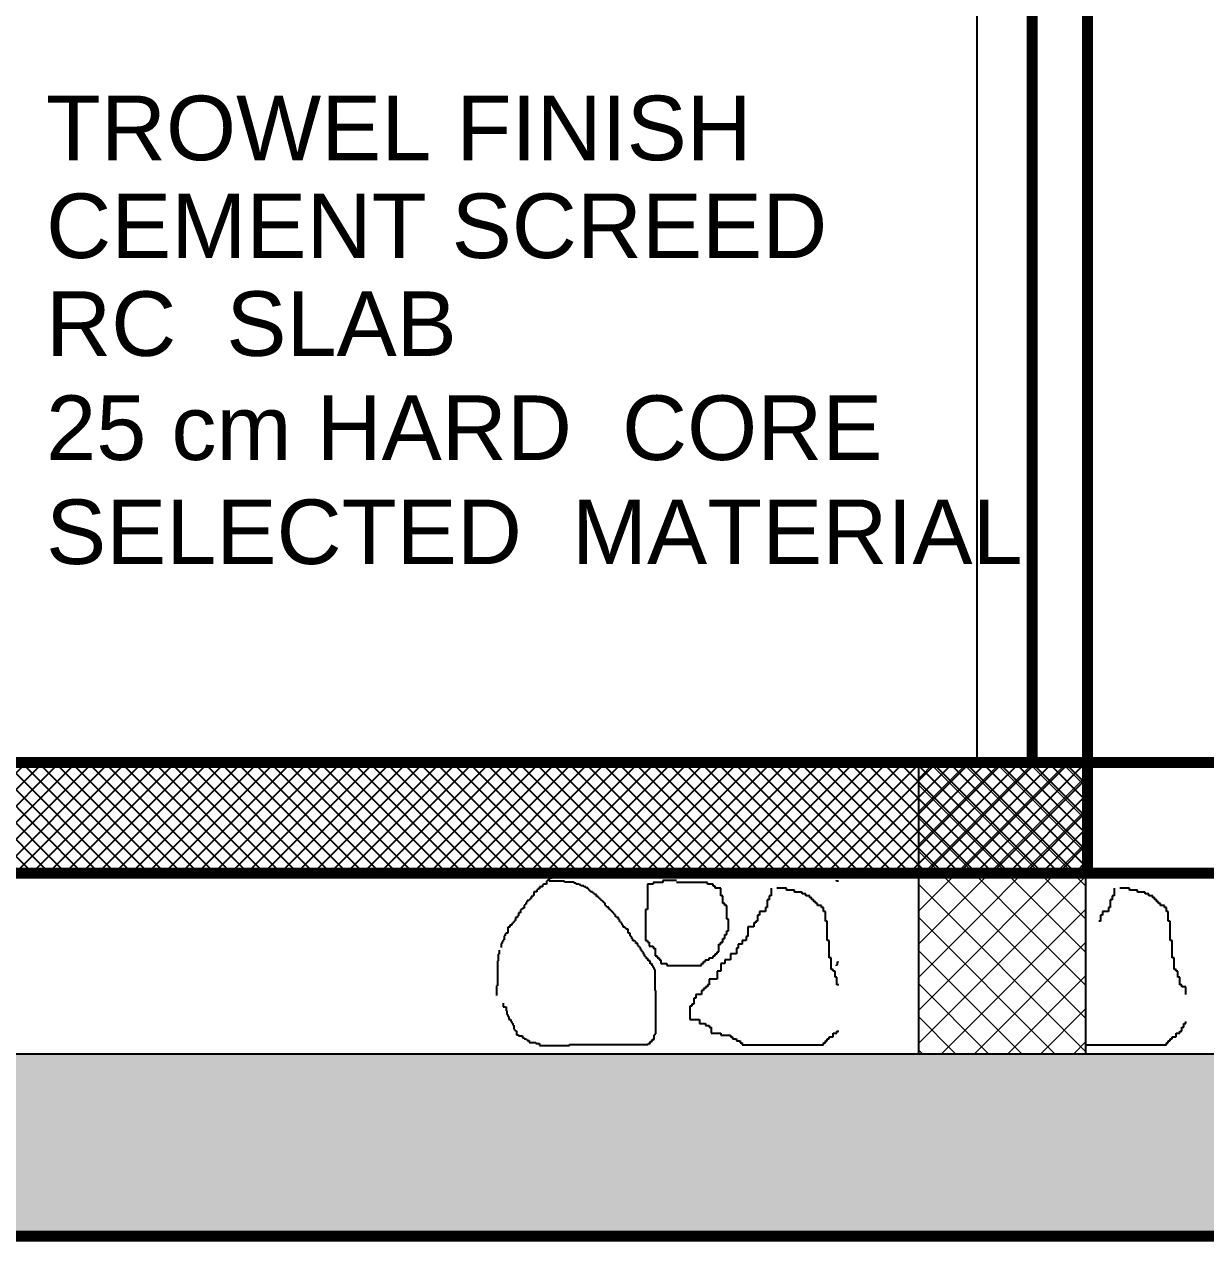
# Model space of a CAD drawing. Extents: x 250879 to 348495, y -51522 to -9360.
# Drawn here: x 283624.6 to 283945, y -30426.9 to -30096.9 of the extents above; entities that cross this region are included whole.
import ezdxf

# ---------------------------------------------------------------- set-up
doc = ezdxf.new("R2010")
doc.units = 0
for name, color, linetype in [('AXIS', 1, 'CONTINUOUS'), ('CURTAIN', 150, 'CONTINUOUS'), ('TEXT', 3, 'CONTINUOUS'), ('WALL', 7, 'CONTINUOUS')]:
    doc.layers.add(name, color=color, linetype=linetype)
doc.layers.add('int fram for glaz& landscap obj.', color=252, linetype='CONTINUOUS', lineweight=15)
doc.layers.add('VIS', color=8, linetype='CONTINUOUS', lineweight=18)
doc.styles.get("Standard").update_dxf_attribs({"font": 'sanss___.ttf', "height": 15})

msp = doc.modelspace()

# ---------------------------------------------------------------- hatches: boundary and pattern name
at = {"layer": 'AXIS'}
h = msp.add_hatch(dxfattribs=at)
h.set_pattern_fill('ANSI37', color=256, style=0)
h.set_pattern_definition([(45, (10887.426, -3880), (-2.24506403, 2.24506403), []), (135, (10887.426, -3880), (-2.24506403, -2.24506403), [])])
h.paths.add_polyline_path([(280918.80191, -30297.00774), (280918.80191, -30327.00774), (283913.00858, -30327.00774), (283913.00858, -30297.00774)])
at = {"layer": 'int fram for glaz& landscap obj.'}
h = msp.add_hatch(dxfattribs=at)
h.set_pattern_fill('EARTH', color=256, scale=4, angle=45, style=0)
h.paths.add_polyline_path([(284335.46469, -29761.00774), (284163.17317, -29761.00774), (284163.17317, -29977.00774), (284284.10631, -29977.00774)])
h.paths.add_polyline_path([(284284.10631, -29977.00774), (284163.17317, -29977.00774), (284163.17317, -30297.00774), (284208.01983, -30297.00774)])
h.paths.add_polyline_path([(284208.01983, -30297.00774), (284163.17317, -30297.00774), (284163.17317, -30375.98063), (284117.727, -30375.98063), (283498.00858, -30375.98063), (283498.00858, -30425.43117), (284177.48456, -30425.43117)])
h.paths.add_polyline_path([(283498.00858, -30375.98063), (283475.2855, -30375.98063), (283098.00858, -30375.98063), (283098.00858, -30425.43117), (283286.94433, -30425.43117), (283498.00858, -30425.43117)])
h.paths.add_polyline_path([(283098.00858, -30375.98063), (282698.00858, -30375.98063), (282698.00858, -30425.43117), (283098.00858, -30425.43117)])
h.paths.add_polyline_path([(282698.00858, -30375.98063), (282675.2855, -30375.98063), (282298.00858, -30375.98063), (282298.00858, -30425.43117), (282421.4708, -30425.43117), (282698.00858, -30425.43117)])
at = {"layer": 'VIS', "ltscale": 0.0001}
h = msp.add_hatch(dxfattribs=at)
h.set_pattern_fill('ANSI37', color=256, scale=2, style=0)
h.set_pattern_definition([(135, (632654.949, -7236.453), (4.49012806, 4.49012806), []), (45, (632654.949, -7236.453), (4.49012806, -4.49012806), [])])
h.paths.add_polyline_path([(283912.57202, -30297.00774), (283867.12585, -30297.00774), (283867.12585, -30375.98063), (283912.57202, -30375.98063)])

# ---------------------------------------------------------------- linework, layer by layer
at = {"layer": 'CURTAIN', "linetype": 'Continuous'}
msp.add_line((283883.00858, -29657.00774), (283883.00858, -30297.00774), dxfattribs=at)
at = {"layer": 'VIS', "ltscale": 0.0001}
msp.add_line((280450.27447, -30297.00774), (284658.39662, -30297.00774), dxfattribs=at)
at = {"layer": 'WALL', "linetype": 'Continuous'}
for p, q in [((283765.17271, -30330.7511), (283764.39066, -30330.7511)), ((283764.39066, -30330.7511), (283764.39066, -30331.27204)), ((283765.43371, -30330.23016), (283765.17271, -30330.23016)), ((283765.17271, -30330.23016), (283765.17271, -30330.7511)), ((283766.21576, -30329.97018), (283765.43371, -30329.97018)), ((283765.43371, -30329.97018), (283765.43371, -30330.23016)), ((283766.47676, -30329.18877), (283766.21576, -30329.18877)), ((283766.21576, -30329.18877), (283766.21576, -30329.97018)), ((283766.99781, -30328.9283), (283766.47676, -30328.9283)), ((283766.47676, -30328.9283), (283766.47676, -30329.18877)), ((283767.77986, -30328.40736), (283766.99781, -30328.40736)), ((283766.99781, -30328.40736), (283766.99781, -30328.9283)), ((283771.16906, -30329.18877), (283766.99781, -30329.18877)), ((283768.30186, -30328.14689), (283767.77986, -30328.14689)), ((283767.77986, -30328.14689), (283767.77986, -30328.40736)), ((283771.16906, -30329.44924), (283771.16906, -30329.18877)), ((283773.77621, -30329.44924), (283771.16906, -30329.44924)), ((283773.77621, -30329.70971), (283773.77621, -30329.44924)), ((283774.29821, -30329.70971), (283773.77621, -30329.70971)), ((283774.29821, -30329.97018), (283774.29821, -30329.70971)), ((283775.08026, -30329.97018), (283774.29821, -30329.97018)), ((283775.08026, -30330.23016), (283775.08026, -30329.97018)), ((283775.60131, -30330.23016), (283775.08026, -30330.23016)), ((283775.60131, -30330.49063), (283775.60131, -30330.23016)), ((283776.38336, -30330.49063), (283775.60131, -30330.49063)), ((283776.38336, -30330.7511), (283776.38336, -30330.49063)), ((283776.90536, -30330.7511), (283776.38336, -30330.7511)), ((283776.90536, -30331.01157), (283776.90536, -30330.7511)), ((283795.18708, -30330.04197), (283793.61243, -30330.04197)), ((283793.61243, -30330.04197), (283793.61243, -30336.85443)), ((283797.80959, -30329.51763), (283795.18708, -30329.51763)), ((283795.18708, -30329.51763), (283795.18708, -30330.04197)), ((283801.48186, -30328.99378), (283797.80959, -30328.99378)), ((283797.80959, -30328.99378), (283797.80959, -30329.51763)), ((283809.87521, -30329.51763), (283801.48186, -30329.51763)), ((283809.87521, -30330.04197), (283809.87521, -30329.51763)), ((283811.44891, -30330.04197), (283809.87521, -30330.04197)), ((283811.44891, -30330.56582), (283811.44891, -30330.04197)), ((283811.97379, -30330.56582), (283811.44891, -30330.56582)), ((283811.97379, -30331.08966), (283811.97379, -30330.56582)), ((283844.89882, -30329.18877), (283844.89882, -30328.9283)), ((283845.41987, -30329.18877), (283844.89882, -30329.18877)), ((283762.04451, -30333.87625), (283761.78351, -30333.87625)), ((283761.78351, -30333.87625), (283761.78351, -30334.13672)), ((283762.56652, -30333.3558), (283762.04451, -30333.3558)), ((283762.04451, -30333.3558), (283762.04451, -30333.87625)), ((283762.82656, -30333.09533), (283762.56652, -30333.09533)), ((283762.56652, -30333.09533), (283762.56652, -30333.3558)), ((283763.60861, -30332.05345), (283762.82656, -30332.05345)), ((283762.82656, -30332.05345), (283762.82656, -30333.09533)), ((283763.86961, -30331.53251), (283763.60861, -30331.53251)), ((283763.60861, -30331.53251), (283763.60861, -30332.05345)), ((283764.39066, -30331.27204), (283763.86961, -30331.27204)), ((283763.86961, -30331.27204), (283763.86961, -30331.53251)), ((283777.42641, -30331.01157), (283776.90536, -30331.01157)), ((283777.42641, -30331.27204), (283777.42641, -30331.01157)), ((283777.68741, -30331.27204), (283777.42641, -30331.27204)), ((283777.68741, -30331.53251), (283777.68741, -30331.27204)), ((283777.94842, -30331.53251), (283777.68741, -30331.53251)), ((283777.94842, -30331.79298), (283777.94842, -30331.53251)), ((283778.20846, -30331.79298), (283777.94842, -30331.79298)), ((283778.20846, -30332.05345), (283778.20846, -30331.79298)), ((283778.73047, -30332.05345), (283778.20846, -30332.05345)), ((283778.73047, -30332.31392), (283778.73047, -30332.05345)), ((283778.99051, -30332.31392), (283778.73047, -30332.31392)), ((283778.99051, -30332.57439), (283778.99051, -30332.31392)), ((283779.25151, -30332.57439), (283778.99051, -30332.57439)), ((283779.25151, -30332.83486), (283779.25151, -30332.57439)), ((283779.77256, -30332.83486), (283779.25151, -30332.83486)), ((283779.77256, -30333.3558), (283779.77256, -30332.83486)), ((283780.29456, -30333.3558), (283779.77256, -30333.3558)), ((283780.29456, -30333.61578), (283780.29456, -30333.3558)), ((283780.55557, -30333.61578), (283780.29456, -30333.61578)), ((283780.55557, -30333.87625), (283780.55557, -30333.61578)), ((283780.81561, -30333.87625), (283780.55557, -30333.87625)), ((283780.81561, -30334.13672), (283780.81561, -30333.87625)), ((283813.54749, -30331.08966), (283811.97379, -30331.08966)), ((283813.54749, -30333.18603), (283813.54749, -30331.08966)), ((283814.07237, -30333.18603), (283813.54749, -30333.18603)), ((283814.07237, -30335.2824), (283814.07237, -30333.18603)), ((283827.18681, -30333.18603), (283826.66288, -30333.18603)), ((283826.66288, -30333.18603), (283826.66288, -30334.23422)), ((283827.18681, -30331.08966), (283827.18681, -30333.18603)), ((283831.38397, -30331.08966), (283828.7605, -30331.08966)), ((283831.38397, -30331.614), (283831.38397, -30331.08966)), ((283833.48255, -30331.614), (283831.38397, -30331.614)), ((283833.48255, -30332.13785), (283833.48255, -30331.614)), ((283835.58112, -30332.13785), (283833.48255, -30332.13785)), ((283835.58112, -30332.66218), (283835.58112, -30332.13785)), ((283836.62993, -30332.66218), (283835.58112, -30332.66218)), ((283836.62993, -30333.18603), (283836.62993, -30332.66218)), ((283837.67874, -30333.18603), (283836.62993, -30333.18603)), ((283837.67874, -30333.70988), (283837.67874, -30333.18603)), ((283838.20363, -30333.70988), (283837.67874, -30333.70988)), ((283838.20363, -30334.23422), (283838.20363, -30333.70988)), ((283920.20872, -30333.18603), (283919.6848, -30333.18603)), ((283919.6848, -30333.18603), (283919.6848, -30334.23422)), ((283920.20872, -30331.08966), (283920.20872, -30333.18603)), ((283924.40588, -30331.08966), (283921.78242, -30331.08966)), ((283924.40588, -30331.614), (283924.40588, -30331.08966)), ((283926.50446, -30331.614), (283924.40588, -30331.614)), ((283926.50446, -30332.13785), (283926.50446, -30331.614)), ((283928.60304, -30332.13785), (283926.50446, -30332.13785)), ((283928.60304, -30332.66218), (283928.60304, -30332.13785)), ((283929.65185, -30332.66218), (283928.60304, -30332.66218)), ((283929.65185, -30333.18603), (283929.65185, -30332.66218)), ((283930.70066, -30333.18603), (283929.65185, -30333.18603)), ((283930.70066, -30333.70988), (283930.70066, -30333.18603)), ((283931.22554, -30333.70988), (283930.70066, -30333.70988)), ((283931.22554, -30334.23422), (283931.22554, -30333.70988)), ((283759.43736, -30337.0014), (283759.17636, -30337.0014)), ((283759.17636, -30337.0014), (283759.17636, -30337.78281)), ((283759.69836, -30336.74142), (283759.43736, -30336.74142)), ((283759.43736, -30336.74142), (283759.43736, -30337.0014)), ((283760.21941, -30336.48095), (283759.69836, -30336.48095)), ((283759.69836, -30336.48095), (283759.69836, -30336.74142)), ((283760.48041, -30335.69954), (283760.21941, -30335.69954)), ((283760.21941, -30335.69954), (283760.21941, -30336.48095)), ((283760.74142, -30335.43907), (283760.48041, -30335.43907)), ((283760.48041, -30335.43907), (283760.48041, -30335.69954)), ((283761.00146, -30334.91813), (283760.74142, -30334.91813)), ((283760.74142, -30334.91813), (283760.74142, -30335.43907)), ((283761.52346, -30334.39719), (283761.00146, -30334.39719)), ((283761.00146, -30334.39719), (283761.00146, -30334.91813)), ((283761.78351, -30334.13672), (283761.52346, -30334.13672)), ((283761.52346, -30334.13672), (283761.52346, -30334.39719)), ((283781.07661, -30334.13672), (283780.81561, -30334.13672)), ((283781.07661, -30334.39719), (283781.07661, -30334.13672)), ((283781.33762, -30334.39719), (283781.07661, -30334.39719)), ((283781.33762, -30334.65766), (283781.33762, -30334.39719)), ((283781.59766, -30334.65766), (283781.33762, -30334.65766)), ((283781.59766, -30334.91813), (283781.59766, -30334.65766)), ((283781.85866, -30334.91813), (283781.59766, -30334.91813)), ((283781.85866, -30335.1786), (283781.85866, -30334.91813)), ((283782.11967, -30335.1786), (283781.85866, -30335.1786)), ((283782.11967, -30335.69954), (283782.11967, -30335.1786)), ((283782.37971, -30335.69954), (283782.11967, -30335.69954)), ((283782.37971, -30335.96001), (283782.37971, -30335.69954)), ((283782.64071, -30335.96001), (283782.37971, -30335.96001)), ((283782.64071, -30336.22048), (283782.64071, -30335.96001)), ((283783.16176, -30336.22048), (283782.64071, -30336.22048)), ((283783.16176, -30336.74142), (283783.16176, -30336.22048)), ((283783.42276, -30336.74142), (283783.16176, -30336.74142)), ((283783.42276, -30337.0014), (283783.42276, -30336.74142)), ((283783.68376, -30337.0014), (283783.42276, -30337.0014)), ((283783.68376, -30337.26187), (283783.68376, -30337.0014)), ((283783.94477, -30337.26187), (283783.68376, -30337.26187)), ((283783.94477, -30337.52234), (283783.94477, -30337.26187)), ((283793.61243, -30336.85443), (283793.08851, -30336.85443)), ((283793.08851, -30336.85443), (283793.08851, -30345.23893)), ((283814.59726, -30335.2824), (283814.07237, -30335.2824)), ((283814.59726, -30335.80625), (283814.59726, -30335.2824)), ((283815.12118, -30335.80625), (283814.59726, -30335.80625)), ((283815.12118, -30339.47465), (283815.12118, -30335.80625)), ((283825.61312, -30337.37828), (283824.03942, -30337.37828)), ((283824.03942, -30337.37828), (283824.03942, -30338.42646)), ((283826.138, -30336.3301), (283825.61312, -30336.3301)), ((283825.61312, -30336.3301), (283825.61312, -30337.37828)), ((283826.66288, -30334.23422), (283826.138, -30334.23422)), ((283826.138, -30334.23422), (283826.138, -30336.3301)), ((283838.72851, -30334.23422), (283838.20363, -30334.23422)), ((283838.72851, -30334.75806), (283838.72851, -30334.23422)), ((283839.25244, -30334.75806), (283838.72851, -30334.75806)), ((283839.25244, -30335.2824), (283839.25244, -30334.75806)), ((283839.77732, -30335.2824), (283839.25244, -30335.2824)), ((283839.77732, -30335.80625), (283839.77732, -30335.2824)), ((283840.82709, -30335.80625), (283839.77732, -30335.80625)), ((283840.82709, -30336.3301), (283840.82709, -30335.80625)), ((283841.35102, -30336.3301), (283840.82709, -30336.3301)), ((283841.35102, -30337.37828), (283841.35102, -30336.3301)), ((283841.8759, -30337.37828), (283841.35102, -30337.37828)), ((283841.8759, -30339.9985), (283841.8759, -30337.37828)), ((283918.63503, -30337.37828), (283917.06133, -30337.37828)), ((283917.06133, -30337.37828), (283917.06133, -30338.42646)), ((283919.15991, -30336.3301), (283918.63503, -30336.3301)), ((283918.63503, -30336.3301), (283918.63503, -30337.37828)), ((283919.6848, -30334.23422), (283919.15991, -30334.23422)), ((283919.15991, -30334.23422), (283919.15991, -30336.3301)), ((283931.75042, -30334.23422), (283931.22554, -30334.23422)), ((283931.75042, -30334.75806), (283931.75042, -30334.23422)), ((283932.27435, -30334.75806), (283931.75042, -30334.75806)), ((283932.27435, -30335.2824), (283932.27435, -30334.75806)), ((283932.79923, -30335.2824), (283932.27435, -30335.2824)), ((283932.79923, -30335.80625), (283932.79923, -30335.2824)), ((283933.849, -30335.80625), (283932.79923, -30335.80625)), ((283933.849, -30336.3301), (283933.849, -30335.80625)), ((283934.37293, -30336.3301), (283933.849, -30336.3301)), ((283934.37293, -30337.37828), (283934.37293, -30336.3301)), ((283934.89781, -30337.37828), (283934.37293, -30337.37828)), ((283934.89781, -30339.9985), (283934.89781, -30337.37828)), ((283757.09121, -30340.64749), (283756.83021, -30340.64749)), ((283756.83021, -30340.64749), (283756.83021, -30341.16843)), ((283757.35222, -30340.38702), (283757.09121, -30340.38702)), ((283757.09121, -30340.38702), (283757.09121, -30340.64749)), ((283757.61226, -30340.12703), (283757.35222, -30340.12703)), ((283757.35222, -30340.12703), (283757.35222, -30340.38702)), ((283757.87326, -30339.86656), (283757.61226, -30339.86656)), ((283757.61226, -30339.86656), (283757.61226, -30340.12703)), ((283758.39431, -30339.08516), (283757.87326, -30339.08516)), ((283757.87326, -30339.08516), (283757.87326, -30339.86656)), ((283758.65531, -30338.56422), (283758.39431, -30338.56422)), ((283758.39431, -30338.56422), (283758.39431, -30339.08516)), ((283759.17636, -30337.78281), (283758.65531, -30337.78281)), ((283758.65531, -30337.78281), (283758.65531, -30338.56422)), ((283784.20481, -30337.52234), (283783.94477, -30337.52234)), ((283784.20481, -30337.78281), (283784.20481, -30337.52234)), ((283784.46581, -30337.78281), (283784.20481, -30337.78281)), ((283784.46581, -30338.04328), (283784.46581, -30337.78281)), ((283784.72682, -30338.04328), (283784.46581, -30338.04328)), ((283784.72682, -30338.30375), (283784.72682, -30338.04328)), ((283784.98686, -30338.30375), (283784.72682, -30338.30375)), ((283784.98686, -30338.82469), (283784.98686, -30338.30375)), ((283785.24786, -30338.82469), (283784.98686, -30338.82469)), ((283785.24786, -30339.08516), (283785.24786, -30338.82469)), ((283785.76891, -30339.08516), (283785.24786, -30339.08516)), ((283785.76891, -30339.6061), (283785.76891, -30339.08516)), ((283786.02991, -30339.6061), (283785.76891, -30339.6061)), ((283786.02991, -30340.12703), (283786.02991, -30339.6061)), ((283786.29091, -30340.12703), (283786.02991, -30340.12703)), ((283786.29091, -30340.38702), (283786.29091, -30340.12703)), ((283786.55192, -30340.38702), (283786.29091, -30340.38702)), ((283786.55192, -30340.64749), (283786.55192, -30340.38702)), ((283786.81196, -30340.64749), (283786.55192, -30340.64749)), ((283786.81196, -30341.16843), (283786.81196, -30340.64749)), ((283815.64607, -30339.47465), (283815.12118, -30339.47465)), ((283815.64607, -30342.61871), (283815.64607, -30339.47465)), ((283822.99061, -30340.52235), (283822.46573, -30340.52235)), ((283822.46573, -30340.52235), (283822.46573, -30341.57053)), ((283823.51454, -30339.9985), (283822.99061, -30339.9985)), ((283822.99061, -30339.9985), (283822.99061, -30340.52235)), ((283824.03942, -30338.42646), (283823.51454, -30338.42646)), ((283823.51454, -30338.42646), (283823.51454, -30339.9985)), ((283842.40078, -30339.9985), (283841.8759, -30339.9985)), ((283842.40078, -30345.23893), (283842.40078, -30339.9985)), ((283916.53645, -30339.9985), (283916.01252, -30339.9985)), ((283917.06133, -30338.42646), (283916.53645, -30338.42646)), ((283916.53645, -30338.42646), (283916.53645, -30339.9985)), ((283935.4227, -30339.9985), (283934.89781, -30339.9985)), ((283935.4227, -30345.23893), (283935.4227, -30339.9985)), ((283755.26611, -30343.51265), (283755.00511, -30343.51265)), ((283755.00511, -30343.51265), (283755.00511, -30344.03311)), ((283755.78716, -30343.25218), (283755.26611, -30343.25218)), ((283755.26611, -30343.25218), (283755.26611, -30343.51265)), ((283756.30916, -30341.68937), (283755.78716, -30341.68937)), ((283755.78716, -30341.68937), (283755.78716, -30343.25218)), ((283756.83021, -30341.16843), (283756.30916, -30341.16843)), ((283756.30916, -30341.16843), (283756.30916, -30341.68937)), ((283787.07296, -30341.16843), (283786.81196, -30341.16843)), ((283787.07296, -30341.68937), (283787.07296, -30341.16843)), ((283787.59401, -30341.68937), (283787.07296, -30341.68937)), ((283787.59401, -30341.94984), (283787.59401, -30341.68937)), ((283787.85501, -30341.94984), (283787.59401, -30341.94984)), ((283787.85501, -30342.2103), (283787.85501, -30341.94984)), ((283788.37606, -30342.2103), (283787.85501, -30342.2103)), ((283788.37606, -30343.25218), (283788.37606, -30342.2103)), ((283788.89806, -30343.25218), (283788.37606, -30343.25218)), ((283788.89806, -30344.03311), (283788.89806, -30343.25218)), ((283814.59726, -30344.7146), (283814.59726, -30343.6669)), ((283814.59726, -30343.6669), (283815.12118, -30343.6669)), ((283815.12118, -30343.6669), (283815.12118, -30342.61871)), ((283815.12118, -30342.61871), (283815.64607, -30342.61871)), ((283822.46573, -30341.57053), (283820.89203, -30341.57053)), ((283820.89203, -30341.57053), (283820.89203, -30344.19075)), ((283754.22306, -30346.11686), (283753.96302, -30346.11686)), ((283753.96302, -30346.11686), (283753.96302, -30347.15825)), ((283754.48406, -30345.59592), (283754.22306, -30345.59592)), ((283754.22306, -30345.59592), (283754.22306, -30346.11686)), ((283754.74507, -30345.07498), (283754.48406, -30345.07498)), ((283754.48406, -30345.07498), (283754.48406, -30345.59592)), ((283755.00511, -30344.03311), (283754.74507, -30344.03311)), ((283754.74507, -30344.03311), (283754.74507, -30345.07498)), ((283789.15811, -30344.03311), (283788.89806, -30344.03311)), ((283789.15811, -30344.29358), (283789.15811, -30344.03311)), ((283789.41911, -30344.29358), (283789.15811, -30344.29358)), ((283789.41911, -30344.81451), (283789.41911, -30344.29358)), ((283789.68011, -30344.81451), (283789.41911, -30344.81451)), ((283789.68011, -30345.33545), (283789.68011, -30344.81451)), ((283790.20116, -30345.33545), (283789.68011, -30345.33545)), ((283790.20116, -30345.59592), (283790.20116, -30345.33545)), ((283790.46216, -30345.59592), (283790.20116, -30345.59592)), ((283790.46216, -30346.11686), (283790.46216, -30345.59592)), ((283790.98321, -30346.11686), (283790.46216, -30346.11686)), ((283790.98321, -30346.6378), (283790.98321, -30346.11686)), ((283791.24421, -30346.6378), (283790.98321, -30346.6378)), ((283791.24421, -30346.89779), (283791.24421, -30346.6378)), ((283791.50522, -30346.89779), (283791.24421, -30346.89779)), ((283791.50522, -30347.15825), (283791.50522, -30346.89779)), ((283791.76526, -30347.15825), (283791.50522, -30347.15825)), ((283791.76526, -30347.67919), (283791.76526, -30347.15825)), ((283793.08851, -30345.23893), (283793.61243, -30345.23893)), ((283793.61243, -30345.23893), (283793.61243, -30345.76278)), ((283793.61243, -30345.76278), (283794.13731, -30345.76278)), ((283794.13731, -30345.76278), (283794.13731, -30346.81096)), ((283794.13731, -30346.81096), (283795.18708, -30346.81096)), ((283795.18708, -30346.81096), (283795.18708, -30347.33481)), ((283813.0226, -30348.38299), (283813.0226, -30346.28711)), ((283813.0226, -30346.28711), (283813.54749, -30346.28711)), ((283813.54749, -30346.28711), (283813.54749, -30345.76278)), ((283813.54749, -30345.76278), (283814.07237, -30345.76278)), ((283814.07237, -30345.76278), (283814.07237, -30344.7146)), ((283814.07237, -30344.7146), (283814.59726, -30344.7146)), ((283819.31834, -30346.28711), (283818.26857, -30346.28711)), ((283818.26857, -30346.28711), (283818.26857, -30347.33481)), ((283820.36715, -30345.23893), (283819.31834, -30345.23893)), ((283819.31834, -30345.23893), (283819.31834, -30346.28711)), ((283820.89203, -30344.19075), (283820.36715, -30344.19075)), ((283820.36715, -30344.19075), (283820.36715, -30345.23893)), ((283842.92471, -30345.23893), (283842.40078, -30345.23893)), ((283842.92471, -30349.95503), (283842.92471, -30345.23893)), ((283935.94662, -30345.23893), (283935.4227, -30345.23893)), ((283935.94662, -30349.95503), (283935.94662, -30345.23893)), ((283753.44101, -30348.98154), (283753.18097, -30348.98154)), ((283753.18097, -30348.98154), (283753.18097, -30350.80434)), ((283753.44101, -30347.93966), (283753.44101, -30348.98154)), ((283792.02626, -30347.67919), (283791.76526, -30347.67919)), ((283792.02626, -30348.20013), (283792.02626, -30347.67919)), ((283792.28726, -30348.20013), (283792.02626, -30348.20013)), ((283792.28726, -30348.4606), (283792.28726, -30348.20013)), ((283792.54827, -30348.4606), (283792.28726, -30348.4606)), ((283792.54827, -30348.98154), (283792.54827, -30348.4606)), ((283792.80831, -30348.98154), (283792.54827, -30348.98154)), ((283792.80831, -30349.50248), (283792.80831, -30348.98154)), ((283793.06931, -30349.50248), (283792.80831, -30349.50248)), ((283793.06931, -30349.76295), (283793.06931, -30349.50248)), ((283793.33032, -30349.76295), (283793.06931, -30349.76295)), ((283793.33032, -30350.2834), (283793.33032, -30349.76295)), ((283793.85136, -30350.2834), (283793.33032, -30350.2834)), ((283793.85136, -30350.80434), (283793.85136, -30350.2834)), ((283795.18708, -30347.33481), (283795.71101, -30347.33481)), ((283795.71101, -30347.33481), (283795.71101, -30349.43118)), ((283795.71101, -30349.43118), (283796.23589, -30349.43118)), ((283796.23589, -30349.43118), (283796.23589, -30349.95503)), ((283796.23589, -30349.95503), (283796.76078, -30349.95503)), ((283796.76078, -30349.95503), (283796.76078, -30350.47936)), ((283796.76078, -30350.47936), (283797.2847, -30350.47936)), ((283797.2847, -30350.47936), (283797.2847, -30351.52706)), ((283809.35129, -30351.00321), (283809.35129, -30350.47936)), ((283809.35129, -30350.47936), (283810.4001, -30350.47936)), ((283810.4001, -30350.47936), (283810.4001, -30349.95503)), ((283810.4001, -30349.95503), (283811.44891, -30349.95503)), ((283811.44891, -30349.95503), (283811.44891, -30349.43118)), ((283811.44891, -30349.43118), (283811.97379, -30349.43118)), ((283811.97379, -30349.43118), (283811.97379, -30348.90733)), ((283811.97379, -30348.90733), (283812.49868, -30348.90733)), ((283812.49868, -30348.90733), (283812.49868, -30348.38299)), ((283812.49868, -30348.38299), (283813.0226, -30348.38299)), ((283816.17095, -30350.47936), (283814.59726, -30350.47936)), ((283814.59726, -30350.47936), (283814.59726, -30351.52706)), ((283817.74464, -30348.90733), (283816.17095, -30348.90733)), ((283816.17095, -30348.90733), (283816.17095, -30350.47936)), ((283818.26857, -30347.33481), (283817.74464, -30347.33481)), ((283817.74464, -30347.33481), (283817.74464, -30348.90733)), ((283843.44959, -30349.95503), (283842.92471, -30349.95503)), ((283843.44959, -30353.09958), (283843.44959, -30349.95503)), ((283936.47151, -30349.95503), (283935.94662, -30349.95503)), ((283936.47151, -30353.09958), (283936.47151, -30349.95503)), ((283753.18097, -30350.80434), (283752.91996, -30350.80434)), ((283752.91996, -30350.80434), (283752.91996, -30357.57558)), ((283794.37241, -30350.80434), (283793.85136, -30350.80434)), ((283794.37241, -30351.58575), (283794.37241, -30350.80434)), ((283794.89442, -30351.58575), (283794.37241, -30351.58575)), ((283794.89442, -30352.10669), (283794.89442, -30351.58575)), ((283795.15446, -30352.10669), (283794.89442, -30352.10669)), ((283795.15446, -30352.62763), (283795.15446, -30352.10669)), ((283795.41546, -30352.62763), (283795.15446, -30352.62763)), ((283795.41546, -30353.14857), (283795.41546, -30352.62763)), ((283795.67646, -30353.14857), (283795.41546, -30353.14857)), ((283795.67646, -30358.87793), (283795.67646, -30353.14857)), ((283797.2847, -30351.52706), (283798.85936, -30351.52706)), ((283798.85936, -30351.52706), (283798.85936, -30352.05139)), ((283798.85936, -30352.05139), (283808.30152, -30352.05139)), ((283808.30152, -30352.05139), (283808.30152, -30351.52706)), ((283808.30152, -30351.52706), (283808.82641, -30351.52706)), ((283808.82641, -30351.52706), (283808.82641, -30351.00321)), ((283808.82641, -30351.00321), (283809.35129, -30351.00321)), ((283813.54749, -30353.62343), (283812.49868, -30353.62343)), ((283812.49868, -30353.62343), (283812.49868, -30355.71979)), ((283814.59726, -30351.52706), (283813.54749, -30351.52706)), ((283813.54749, -30351.52706), (283813.54749, -30353.62343)), ((283843.97448, -30353.09958), (283843.44959, -30353.09958)), ((283843.97448, -30353.62343), (283843.97448, -30353.09958)), ((283844.4984, -30353.62343), (283843.97448, -30353.62343)), ((283844.4984, -30355.19546), (283844.4984, -30353.62343)), ((283844.89882, -30352.10669), (283844.89882, -30351.84622)), ((283844.89882, -30351.84622), (283845.15983, -30351.84622)), ((283845.15983, -30351.84622), (283845.15983, -30351.06481)), ((283845.15983, -30351.06481), (283845.41987, -30351.06481)), ((283936.99639, -30353.09958), (283936.47151, -30353.09958)), ((283936.99639, -30353.62343), (283936.99639, -30353.09958)), ((283937.52032, -30353.62343), (283936.99639, -30353.62343)), ((283937.52032, -30355.19546), (283937.52032, -30353.62343)), ((283812.49868, -30355.71979), (283810.4001, -30355.71979)), ((283810.4001, -30355.71979), (283810.4001, -30357.29183)), ((283845.02329, -30355.19546), (283844.4984, -30355.19546)), ((283845.02329, -30357.29183), (283845.02329, -30355.19546)), ((283938.0452, -30355.19546), (283937.52032, -30355.19546)), ((283938.0452, -30357.29183), (283938.0452, -30355.19546)), ((283752.91996, -30357.57558), (283752.65896, -30357.57558)), ((283752.65896, -30357.57558), (283752.65896, -30360.18027)), ((283795.93747, -30358.87793), (283795.67646, -30358.87793)), ((283795.93747, -30370.59711), (283795.93747, -30358.87793)), ((283808.30152, -30359.91204), (283806.72783, -30359.91204)), ((283806.72783, -30359.91204), (283806.72783, -30360.95974)), ((283808.82641, -30358.86386), (283808.30152, -30358.86386)), ((283808.30152, -30358.86386), (283808.30152, -30359.91204)), ((283809.35129, -30358.33953), (283808.82641, -30358.33953)), ((283808.82641, -30358.33953), (283808.82641, -30358.86386)), ((283809.87521, -30357.81568), (283809.35129, -30357.81568)), ((283809.35129, -30357.81568), (283809.35129, -30358.33953)), ((283810.4001, -30357.29183), (283809.87521, -30357.29183)), ((283809.87521, -30357.29183), (283809.87521, -30357.81568)), ((283845.54817, -30357.29183), (283845.02329, -30357.29183)), ((283938.57009, -30357.29183), (283938.0452, -30357.29183)), ((283938.57009, -30357.81568), (283938.57009, -30357.29183)), ((283939.61889, -30357.81568), (283938.57009, -30357.81568)), ((283939.61889, -30359.91204), (283939.61889, -30357.81568)), ((283754.48406, -30362.26354), (283754.48406, -30363.30542)), ((283754.48406, -30363.30542), (283755.26611, -30363.30542)), ((283755.26611, -30363.30542), (283755.26611, -30364.34681)), ((283805.67902, -30363.05611), (283805.15413, -30363.05611)), ((283805.15413, -30363.05611), (283805.15413, -30366.72451)), ((283806.20294, -30362.53226), (283805.67902, -30362.53226)), ((283805.67902, -30362.53226), (283805.67902, -30363.05611)), ((283806.72783, -30360.95974), (283806.20294, -30360.95974)), ((283806.20294, -30360.95974), (283806.20294, -30362.53226)), ((283755.26611, -30364.34681), (283755.52711, -30364.34681)), ((283755.52711, -30364.34681), (283755.52711, -30365.38869)), ((283755.52711, -30365.38869), (283755.78716, -30365.38869)), ((283755.78716, -30365.38869), (283755.78716, -30365.90963)), ((283755.78716, -30365.90963), (283756.04816, -30365.90963)), ((283756.04816, -30365.90963), (283756.04816, -30366.69104)), ((283756.04816, -30366.69104), (283756.57017, -30366.69104)), ((283756.57017, -30366.69104), (283756.57017, -30367.21149)), ((283805.15413, -30366.72451), (283807.77664, -30366.72451)), ((283807.77664, -30366.72451), (283807.77664, -30367.77221)), ((283756.57017, -30367.21149), (283756.83021, -30367.21149)), ((283756.83021, -30367.21149), (283756.83021, -30367.73243)), ((283756.83021, -30367.73243), (283757.09121, -30367.73243)), ((283757.09121, -30367.73243), (283757.09121, -30368.25337)), ((283757.09121, -30368.25337), (283757.35222, -30368.25337)), ((283757.35222, -30368.25337), (283757.35222, -30369.29525)), ((283757.35222, -30369.29525), (283757.61226, -30369.29525)), ((283757.61226, -30369.29525), (283757.61226, -30369.55572)), ((283757.61226, -30369.55572), (283757.87326, -30369.55572)), ((283757.87326, -30369.55572), (283757.87326, -30369.81619)), ((283757.87326, -30369.81619), (283758.13426, -30369.81619)), ((283758.13426, -30369.81619), (283758.13426, -30370.85758)), ((283807.77664, -30367.77221), (283809.35129, -30367.77221)), ((283809.35129, -30367.77221), (283809.35129, -30368.29654)), ((283809.35129, -30368.29654), (283810.4001, -30368.29654)), ((283810.4001, -30368.29654), (283810.4001, -30368.82039)), ((283810.4001, -30368.82039), (283810.92498, -30368.82039)), ((283810.92498, -30368.82039), (283810.92498, -30370.39242)), ((283810.92498, -30370.39242), (283813.54749, -30370.39242)), ((283813.54749, -30370.39242), (283813.54749, -30370.91676)), ((283843.97448, -30371.44061), (283843.97448, -30370.39242)), ((283843.97448, -30370.39242), (283845.02329, -30370.39242)), ((283845.02329, -30370.39242), (283845.02329, -30369.86857)), ((283845.02329, -30369.86857), (283845.54817, -30369.86857)), ((283936.99639, -30371.44061), (283936.99639, -30370.39242)), ((283936.99639, -30370.39242), (283938.0452, -30370.39242)), ((283938.0452, -30370.39242), (283938.0452, -30369.86857)), ((283938.0452, -30369.86857), (283938.57009, -30369.86857)), ((283938.57009, -30369.86857), (283938.57009, -30368.82039)), ((283938.57009, -30368.82039), (283939.09497, -30368.82039)), ((283939.09497, -30368.82039), (283939.09497, -30367.77221)), ((283939.09497, -30367.77221), (283939.61889, -30367.77221)), ((283939.61889, -30367.77221), (283939.61889, -30367.24836)), ((283758.13426, -30370.85758), (283758.65531, -30370.85758)), ((283758.65531, -30370.85758), (283758.65531, -30371.11805)), ((283758.65531, -30371.11805), (283759.69836, -30371.11805)), ((283759.69836, -30371.11805), (283759.69836, -30371.63899)), ((283759.69836, -30371.63899), (283760.21941, -30371.63899)), ((283760.21941, -30371.63899), (283760.21941, -30371.89946)), ((283760.21941, -30371.89946), (283760.74142, -30371.89946)), ((283760.74142, -30371.89946), (283760.74142, -30372.15993)), ((283760.74142, -30372.15993), (283761.00146, -30372.15993)), ((283761.00146, -30372.15993), (283761.00146, -30372.4204)), ((283761.00146, -30372.4204), (283761.52346, -30372.4204)), ((283761.52346, -30372.4204), (283761.52346, -30372.94134)), ((283761.52346, -30372.94134), (283763.34857, -30372.94134)), ((283763.34857, -30372.94134), (283763.34857, -30373.20181)), ((283763.34857, -30373.20181), (283764.39066, -30373.20181)), ((283764.39066, -30373.20181), (283764.39066, -30373.72226)), ((283764.39066, -30373.72226), (283772.47311, -30373.72226)), ((283772.47311, -30373.72226), (283772.47311, -30373.46228)), ((283772.47311, -30373.46228), (283793.85136, -30373.46228)), ((283793.85136, -30373.46228), (283793.85136, -30373.20181)), ((283793.85136, -30373.20181), (283794.37241, -30373.20181)), ((283794.37241, -30373.20181), (283794.37241, -30372.68087)), ((283794.37241, -30372.68087), (283794.89442, -30372.68087)), ((283794.89442, -30372.68087), (283794.89442, -30372.15993)), ((283794.89442, -30372.15993), (283795.41546, -30372.15993)), ((283795.41546, -30372.15993), (283795.41546, -30370.85758)), ((283795.41546, -30370.85758), (283795.67646, -30370.85758)), ((283795.67646, -30370.85758), (283795.67646, -30370.59711)), ((283795.67646, -30370.59711), (283795.93747, -30370.59711)), ((283813.54749, -30370.91676), (283816.17095, -30370.91676)), ((283816.17095, -30370.91676), (283816.17095, -30371.44061)), ((283816.17095, -30371.44061), (283816.69488, -30371.44061)), ((283816.69488, -30371.44061), (283816.69488, -30371.96446)), ((283816.69488, -30371.96446), (283817.74464, -30371.96446)), ((283817.74464, -30371.96446), (283817.74464, -30372.48879)), ((283817.74464, -30372.48879), (283818.79345, -30372.48879)), ((283818.79345, -30372.48879), (283818.79345, -30373.01264)), ((283818.79345, -30373.01264), (283819.31834, -30373.01264)), ((283819.31834, -30373.01264), (283819.31834, -30373.53697)), ((283819.31834, -30373.53697), (283841.35102, -30373.53697)), ((283841.35102, -30373.53697), (283841.35102, -30373.01264)), ((283841.35102, -30373.01264), (283841.8759, -30373.01264)), ((283841.8759, -30373.01264), (283841.8759, -30372.48879)), ((283841.8759, -30372.48879), (283842.40078, -30372.48879)), ((283842.40078, -30372.48879), (283842.40078, -30371.96446)), ((283842.40078, -30371.96446), (283842.92471, -30371.96446)), ((283842.92471, -30371.96446), (283842.92471, -30371.44061)), ((283842.92471, -30371.44061), (283843.97448, -30371.44061)), ((283912.34025, -30373.53697), (283934.37293, -30373.53697)), ((283934.37293, -30373.53697), (283934.37293, -30373.01264)), ((283934.37293, -30373.01264), (283934.89781, -30373.01264)), ((283934.89781, -30373.01264), (283934.89781, -30372.48879)), ((283934.89781, -30372.48879), (283935.4227, -30372.48879)), ((283935.4227, -30372.48879), (283935.4227, -30371.96446)), ((283935.4227, -30371.96446), (283935.94662, -30371.96446)), ((283935.94662, -30371.96446), (283935.94662, -30371.44061)), ((283935.94662, -30371.44061), (283936.99639, -30371.44061)), ((281922.31518, -30375.98063), (284157.73457, -30375.98063))]:
    msp.add_line(p, q, dxfattribs=at)
at = {"layer": 'WALL', "linetype": 'Continuous', "const_width": 3}
for points in [[(283913.00858, -29047.00774), (283913.00858, -30297.00774)], [(283913.00858, -29047.00774), (283913.00858, -30297.00774)], [(280759.65949, -29757.00774), (280752.47313, -29761.00774), (280752.47313, -30327.00774), (283913.00858, -30327.00774), (283913.00858, -30297.00774)], [(284336.41577, -29757.00774), (284177.48456, -30425.43117), (283286.94433, -30425.43117), (283286.94433, -30425.43117), (282421.4708, -30425.43117), (282421.4708, -30425.43117)], [(283913.00858, -30297.00774), (283898.00858, -30297.00774), (283898.00858, -30007.00774)], [(283913.00858, -30297.00774), (280752.47313, -30297.00774)], [(283913.00858, -30297.00774), (280752.47313, -30297.00774)], [(283913.00858, -30297.00774), (284163.17317, -30297.00774)], [(283913.00858, -30327.00774), (284163.17317, -30327.00774)]]:
    msp.add_lwpolyline(points, dxfattribs=at)
at = {"layer": 'WALL', "linetype": 'Continuous'}
msp.add_lwpolyline([(280869.5634, -30327.00774), (283913.00858, -30327.00774), (283913.00858, -30297.00774), (280752.47313, -30297.00774)], dxfattribs=at)
msp.add_lwpolyline([(283912.57202, -30297.00774), (283867.12585, -30297.00774), (283867.12585, -30375.98063), (283912.57202, -30375.98063)], close=True, dxfattribs=at)

# ---------------------------------------------------------------- texts
at = {"layer": 'TEXT', "char_height": 17.5, "width": 470.1872, "attachment_point": 1}
for s, insert in [('TROWEL FINISH', (283630.45578, -30116.23011)), ('CEMENT SCREED', (283630.52278, -30142.75448)), ('RC  SLAB', (283630.52278, -30169.27885)), ('25 cm HARD  CORE', (283630.52278, -30197.49831)), ('SELECTED  MATERIAL', (283630.52278, -30225.71778))]:
    msp.add_mtext(s, dxfattribs=dict(at, insert=insert))

doc.saveas('drawing.dxf')
